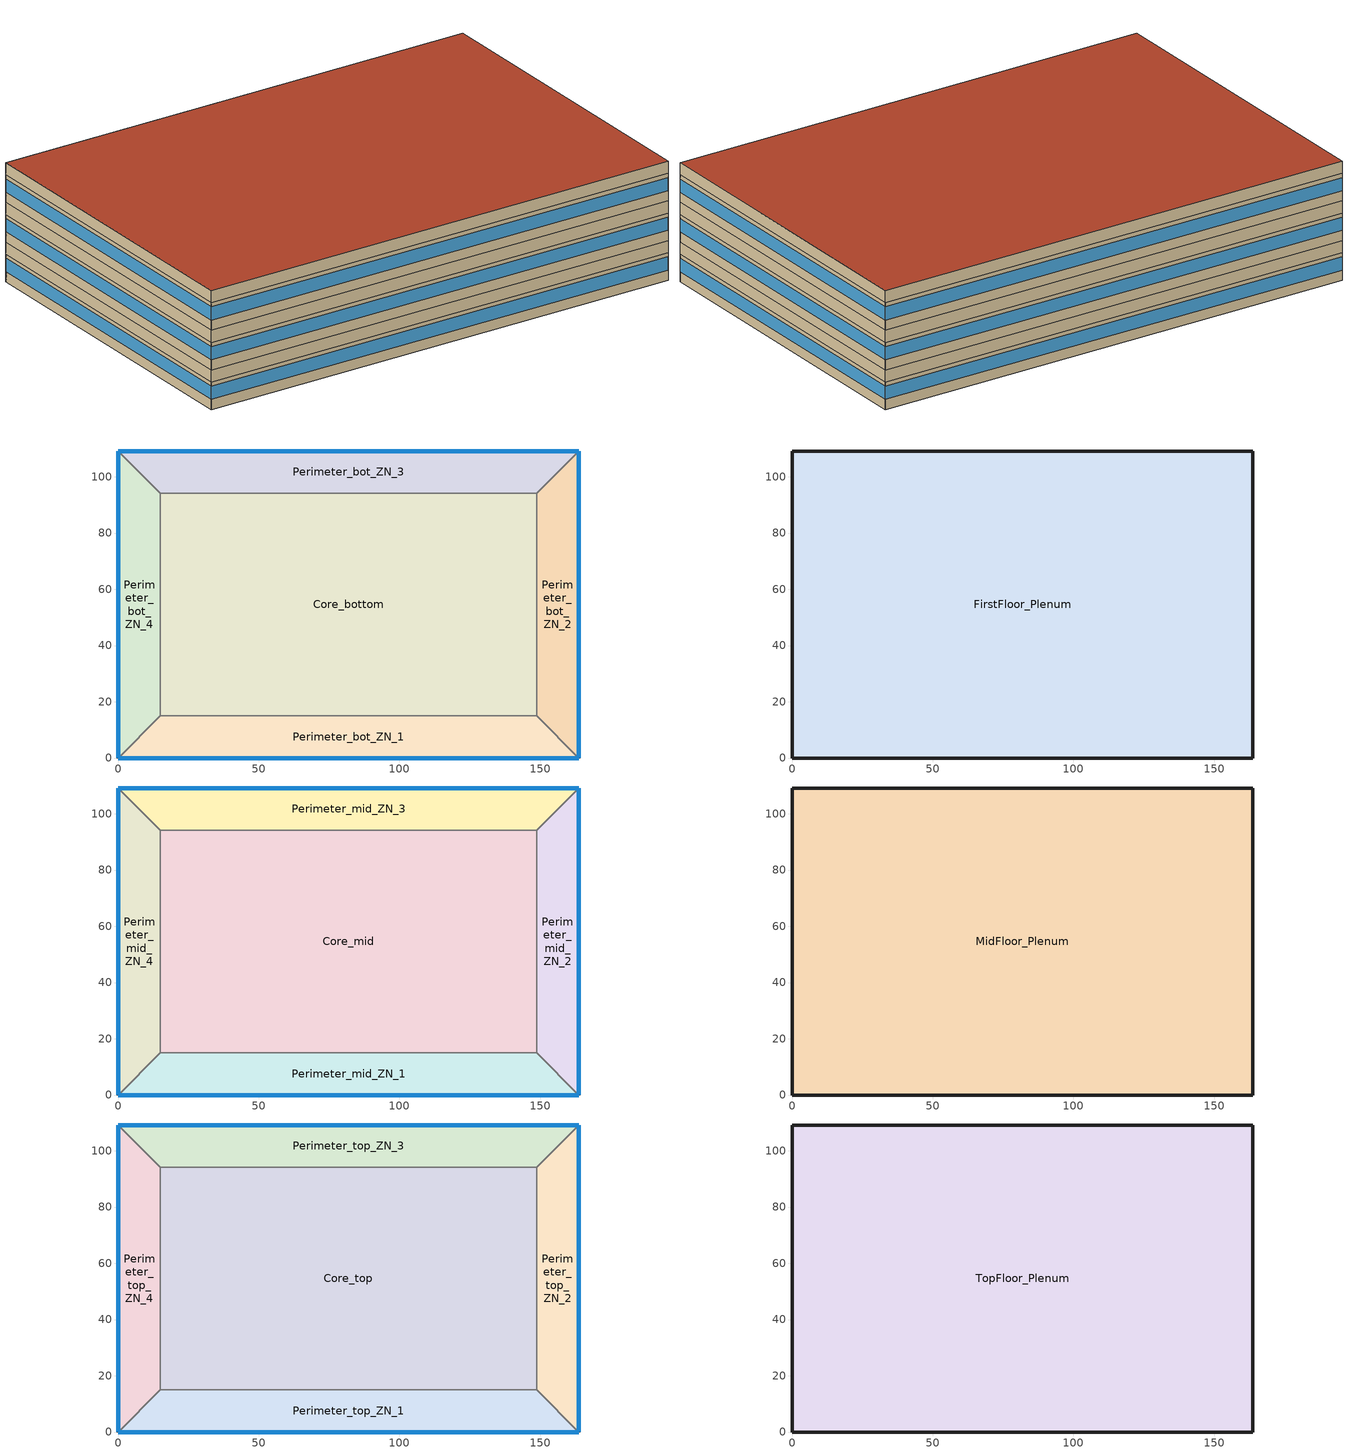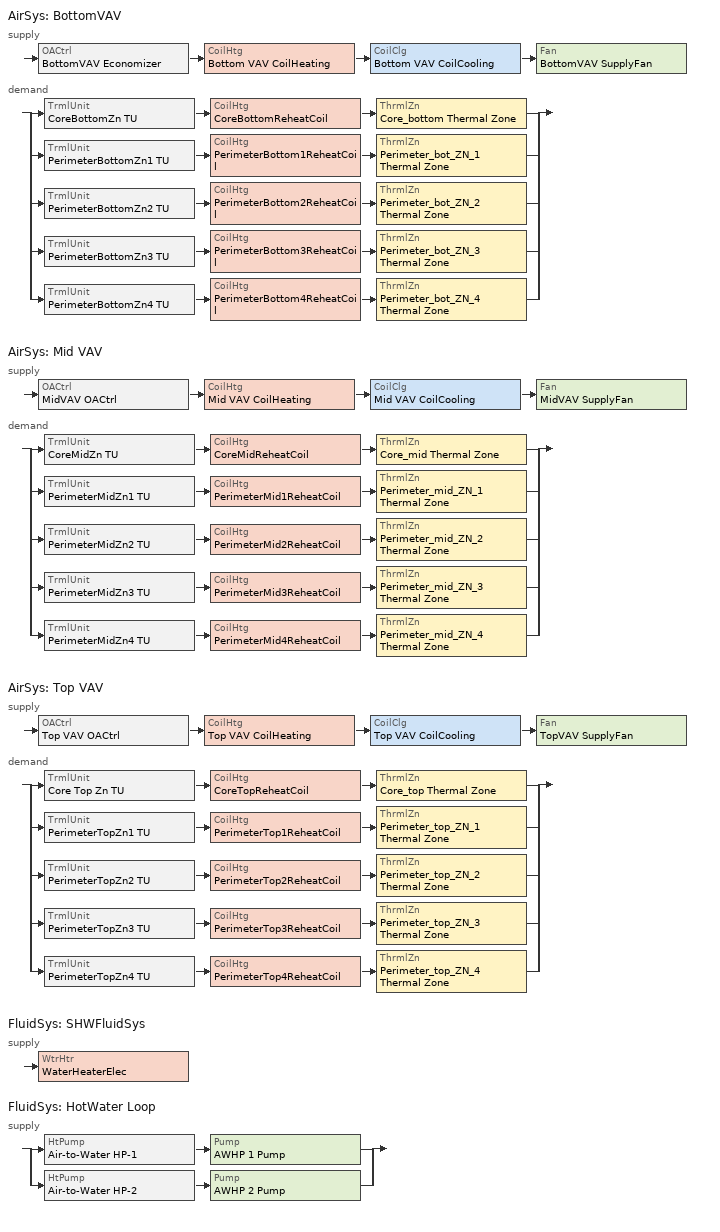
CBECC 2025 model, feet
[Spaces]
Core_bottom
 floor ground (Base_CZ12-SlabOnOrBelowGradeF073): 148.75,94.16 148.75,15 15,15 15,94.16 z0
 wall to Perimeter_bot_ZN_2 (NACM_Interior Wall): 148.75,15 148.75,94.16 z0:9
 wall to Perimeter_bot_ZN_3 (NACM_Interior Wall): 148.75,94.16 15,94.16 z0:9
 wall to Perimeter_bot_ZN_1 (NACM_Interior Wall): 15,15 148.75,15 z0:9
 wall to Perimeter_bot_ZN_4 (NACM_Interior Wall): 15,94.16 15,15 z0:9
Perimeter_bot_ZN_2
 floor ground (Base_CZ12-SlabOnOrBelowGradeF073): 163.75,109.17 163.75,0 148.75,15 148.75,94.16 z0
 wall outside (Base_CZ12-NonresMetalFrameWallU055): 163.75,0 163.75,109.17 z0:9
 wall to Perimeter_bot_ZN_1 (NACM_Interior Wall): 148.75,15 163.75,0 z0:9
 wall to Perimeter_bot_ZN_3 (NACM_Interior Wall): 163.75,109.17 148.75,94.16 z0:9
 window (Base_AllCZ_FixedWindowU34): 163.75,0.01 163.75,109.16 z3.35:7.64
Perimeter_bot_ZN_3
 floor ground (Base_CZ12-SlabOnOrBelowGradeF073): 163.75,109.17 148.75,94.16 15,94.16 0,109.17 z0
 wall outside (Base_CZ12-NonresMetalFrameWallU055): 163.75,109.17 0,109.17 z0:9
 wall to Perimeter_bot_ZN_4 (NACM_Interior Wall): 0,109.17 15,94.16 z0:9
 window (Base_AllCZ_FixedWindowU34): 163.75,109.17 0,109.17 z3.35:7.64
Perimeter_bot_ZN_1
 floor ground (Base_CZ12-SlabOnOrBelowGradeF073): 148.75,15 163.75,0 0,0 15,15 z0
 wall outside (Base_CZ12-NonresMetalFrameWallU055): 0,0 163.75,0 z0:9
 wall to Perimeter_bot_ZN_4 (NACM_Interior Wall): 15,15 0,0 z0:9
 window (Base_AllCZ_FixedWindowU34): 0,0 163.75,0 z3.35:7.64
Perimeter_bot_ZN_4
 floor ground (Base_CZ12-SlabOnOrBelowGradeF073): 0,109.17 15,94.16 15,15 0,0 z0
 wall outside (Base_CZ12-NonresMetalFrameWallU055): 0,109.17 0,0 z0:9
 window (Base_AllCZ_FixedWindowU34): 0,109.16 0,0.01 z3.35:7.64
FirstFloor_Plenum
 floor to Core_bottom (NACM_Drop Ceiling): 148.75,94.16 148.75,15 15,15 15,94.16 z9
 floor to Perimeter_bot_ZN_1 (NACM_Drop Ceiling): 148.75,15 163.75,0 0,0 15,15 z9
 floor to Perimeter_bot_ZN_2 (NACM_Drop Ceiling): 163.75,109.17 163.75,0 148.75,15 148.75,94.16 z9
 floor to Perimeter_bot_ZN_3 (NACM_Drop Ceiling): 163.75,109.17 148.75,94.16 15,94.16 0,109.17 z9
 floor to Perimeter_bot_ZN_4 (NACM_Drop Ceiling): 0,109.17 15,94.16 15,15 0,0 z9
 wall outside (Base_CZ12-NonresMetalFrameWallU055): 163.75,0 163.75,109.17 0,109.17 0,0 163.75,0 z9:13
Core_mid
 floor to FirstFloor_Plenum (NACM_Interior Floor): 148.75,94.16 148.75,15 15,15 15,94.16 z13
 wall to Perimeter_mid_ZN_2 (NACM_Interior Wall): 148.75,15 148.75,94.16 z13:22
 wall to Perimeter_mid_ZN_3 (NACM_Interior Wall): 148.75,94.16 15,94.16 z13:22
 wall to Perimeter_mid_ZN_1 (NACM_Interior Wall): 15,15 148.75,15 z13:22
 wall to Perimeter_mid_ZN_4 (NACM_Interior Wall): 15,94.16 15,15 z13:22
Perimeter_mid_ZN_2
 floor to FirstFloor_Plenum (NACM_Interior Floor): 163.75,109.17 163.75,0 148.75,15 148.75,94.16 z13
 wall outside (Base_CZ12-NonresMetalFrameWallU055): 163.75,0 163.75,109.17 z13:22
 wall to Perimeter_mid_ZN_1 (NACM_Interior Wall): 148.75,15 163.75,0 z13:22
 wall to Perimeter_mid_ZN_3 (NACM_Interior Wall): 163.75,109.17 148.75,94.16 z13:22
 window (Base_AllCZ_FixedWindowU34): 163.75,0.01 163.75,109.16 z16.35:20.64
Perimeter_mid_ZN_3
 floor to FirstFloor_Plenum (NACM_Interior Floor): 163.75,109.17 148.75,94.16 15,94.16 0,109.17 z13
 wall outside (Base_CZ12-NonresMetalFrameWallU055): 163.75,109.17 0,109.17 z13:22
 wall to Perimeter_mid_ZN_4 (NACM_Interior Wall): 0,109.17 15,94.16 z13:22
 window (Base_AllCZ_FixedWindowU34): 163.75,109.17 0,109.17 z16.35:20.64
Perimeter_mid_ZN_1
 floor to FirstFloor_Plenum (NACM_Interior Floor): 148.75,15 163.75,0 0,0 15,15 z13
 wall outside (Base_CZ12-NonresMetalFrameWallU055): 0,0 163.75,0 z13:22
 wall to Perimeter_mid_ZN_4 (NACM_Interior Wall): 15,15 0,0 z13:22
 window (Base_AllCZ_FixedWindowU34): 0,0 163.75,0 z16.35:20.64
Perimeter_mid_ZN_4
 floor to FirstFloor_Plenum (NACM_Interior Floor): 0,109.17 15,94.16 15,15 0,0 z13
 wall outside (Base_CZ12-NonresMetalFrameWallU055): 0,109.17 0,0 z13:22
 window (Base_AllCZ_FixedWindowU34): 0,109.16 0,0.01 z16.35:20.64
MidFloor_Plenum
 floor to Core_mid (NACM_Drop Ceiling): 148.75,94.16 148.75,15 15,15 15,94.16 z22
 floor to Perimeter_mid_ZN_1 (NACM_Drop Ceiling): 148.75,15 163.75,0 0,0 15,15 z22
 floor to Perimeter_mid_ZN_2 (NACM_Drop Ceiling): 163.75,109.17 163.75,0 148.75,15 148.75,94.16 z22
 floor to Perimeter_mid_ZN_3 (NACM_Drop Ceiling): 163.75,109.17 148.75,94.16 15,94.16 0,109.17 z22
 floor to Perimeter_mid_ZN_4 (NACM_Drop Ceiling): 0,109.17 15,94.16 15,15 0,0 z22
 wall outside (Base_CZ12-NonresMetalFrameWallU055): 163.75,0 163.75,109.17 0,109.17 0,0 163.75,0 z22:26
Core_top
 floor to MidFloor_Plenum (NACM_Interior Floor): 148.75,94.16 148.75,15 15,15 15,94.16 z26
 wall to Perimeter_top_ZN_2 (NACM_Interior Wall): 148.75,15 148.75,94.16 z26:35
 wall to Perimeter_top_ZN_3 (NACM_Interior Wall): 148.75,94.16 15,94.16 z26:35
 wall to Perimeter_top_ZN_1 (NACM_Interior Wall): 15,15 148.75,15 z26:35
 wall to Perimeter_top_ZN_4 (NACM_Interior Wall): 15,94.16 15,15 z26:35
Perimeter_top_ZN_2
 floor to MidFloor_Plenum (NACM_Interior Floor): 163.75,109.17 163.75,0 148.75,15 148.75,94.16 z26
 wall outside (Base_CZ12-NonresMetalFrameWallU055): 163.75,0 163.75,109.17 z26:35
 wall to Perimeter_top_ZN_1 (NACM_Interior Wall): 148.75,15 163.75,0 z26:35
 wall to Perimeter_top_ZN_3 (NACM_Interior Wall): 163.75,109.17 148.75,94.16 z26:35
 window (Base_AllCZ_FixedWindowU34): 163.75,0.01 163.75,109.16 z29.35:33.64
Perimeter_top_ZN_3
 floor to MidFloor_Plenum (NACM_Interior Floor): 163.75,109.17 148.75,94.16 15,94.16 0,109.17 z26
 wall outside (Base_CZ12-NonresMetalFrameWallU055): 163.75,109.17 0,109.17 z26:35
 wall to Perimeter_top_ZN_4 (NACM_Interior Wall): 0,109.17 15,94.16 z26:35
 window (Base_AllCZ_FixedWindowU34): 163.75,109.17 0,109.17 z29.35:33.64
Perimeter_top_ZN_1
 floor to MidFloor_Plenum (NACM_Interior Floor): 148.75,15 163.75,0 0,0 15,15 z26
 wall outside (Base_CZ12-NonresMetalFrameWallU055): 0,0 163.75,0 z26:35
 wall to Perimeter_top_ZN_4 (NACM_Interior Wall): 15,15 0,0 z26:35
 window (Base_AllCZ_FixedWindowU34): 0,0 163.75,0 z29.35:33.64
Perimeter_top_ZN_4
 floor to MidFloor_Plenum (NACM_Interior Floor): 0,109.17 15,94.16 15,15 0,0 z26
 wall outside (Base_CZ12-NonresMetalFrameWallU055): 0,109.17 0,0 z26:35
 window (Base_AllCZ_FixedWindowU34): 0,109.16 0,0.01 z29.35:33.64
TopFloor_Plenum
 floor to Core_top (NACM_Drop Ceiling): 148.75,94.16 148.75,15 15,15 15,94.16 z35
 floor to Perimeter_top_ZN_1 (NACM_Drop Ceiling): 148.75,15 163.75,0 0,0 15,15 z35
 floor to Perimeter_top_ZN_2 (NACM_Drop Ceiling): 163.75,109.17 163.75,0 148.75,15 148.75,94.16 z35
 floor to Perimeter_top_ZN_3 (NACM_Drop Ceiling): 163.75,109.17 148.75,94.16 15,94.16 0,109.17 z35
 floor to Perimeter_top_ZN_4 (NACM_Drop Ceiling): 0,109.17 15,94.16 15,15 0,0 z35
 wall outside (Base_CZ12-NonresMetalFrameWallU055): 163.75,0 163.75,109.17 0,109.17 0,0 163.75,0 z35:39
 roof outside (Base_CZ12-FlatNonresWoodFramingAndOtherRoofU034): 163.75,0 163.75,109.17 0,109.17 0,0 z39
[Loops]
AirSys 'BottomVAV'
 supply: OACtrl 'BottomVAV Economizer' > CoilHtg 'Bottom VAV CoilHeating' > CoilClg 'Bottom VAV CoilCooling' > Fan 'BottomVAV SupplyFan'
 demand: split
  | TrmlUnit 'CoreBottomZn TU' > CoilHtg 'CoreBottomReheatCoil' > ThrmlZn 'Core_bottom Thermal Zone'
  | TrmlUnit 'PerimeterBottomZn1 TU' > CoilHtg 'PerimeterBottom1ReheatCoil' > ThrmlZn 'Perimeter_bot_ZN_1 Thermal Zone'
  | TrmlUnit 'PerimeterBottomZn2 TU' > CoilHtg 'PerimeterBottom2ReheatCoil' > ThrmlZn 'Perimeter_bot_ZN_2 Thermal Zone'
  | TrmlUnit 'PerimeterBottomZn3 TU' > CoilHtg 'PerimeterBottom3ReheatCoil' > ThrmlZn 'Perimeter_bot_ZN_3 Thermal Zone'
  | TrmlUnit 'PerimeterBottomZn4 TU' > CoilHtg 'PerimeterBottom4ReheatCoil' > ThrmlZn 'Perimeter_bot_ZN_4 Thermal Zone'
AirSys 'Mid VAV'
 supply: OACtrl 'MidVAV OACtrl' > CoilHtg 'Mid VAV CoilHeating' > CoilClg 'Mid VAV CoilCooling' > Fan 'MidVAV SupplyFan'
 demand: split
  | TrmlUnit 'CoreMidZn TU' > CoilHtg 'CoreMidReheatCoil' > ThrmlZn 'Core_mid Thermal Zone'
  | TrmlUnit 'PerimeterMidZn1 TU' > CoilHtg 'PerimeterMid1ReheatCoil' > ThrmlZn 'Perimeter_mid_ZN_1 Thermal Zone'
  | TrmlUnit 'PerimeterMidZn2 TU' > CoilHtg 'PerimeterMid2ReheatCoil' > ThrmlZn 'Perimeter_mid_ZN_2 Thermal Zone'
  | TrmlUnit 'PerimeterMidZn3 TU' > CoilHtg 'PerimeterMid3ReheatCoil' > ThrmlZn 'Perimeter_mid_ZN_3 Thermal Zone'
  | TrmlUnit 'PerimeterMidZn4 TU' > CoilHtg 'PerimeterMid4ReheatCoil' > ThrmlZn 'Perimeter_mid_ZN_4 Thermal Zone'
AirSys 'Top VAV'
 supply: OACtrl 'Top VAV OACtrl' > CoilHtg 'Top VAV CoilHeating' > CoilClg 'Top VAV CoilCooling' > Fan 'TopVAV SupplyFan'
 demand: split
  | TrmlUnit 'Core Top Zn TU' > CoilHtg 'CoreTopReheatCoil' > ThrmlZn 'Core_top Thermal Zone'
  | TrmlUnit 'PerimeterTopZn1 TU' > CoilHtg 'PerimeterTop1ReheatCoil' > ThrmlZn 'Perimeter_top_ZN_1 Thermal Zone'
  | TrmlUnit 'PerimeterTopZn2 TU' > CoilHtg 'PerimeterTop2ReheatCoil' > ThrmlZn 'Perimeter_top_ZN_2 Thermal Zone'
  | TrmlUnit 'PerimeterTopZn3 TU' > CoilHtg 'PerimeterTop3ReheatCoil' > ThrmlZn 'Perimeter_top_ZN_3 Thermal Zone'
  | TrmlUnit 'PerimeterTopZn4 TU' > CoilHtg 'PerimeterTop4ReheatCoil' > ThrmlZn 'Perimeter_top_ZN_4 Thermal Zone'
FluidSys 'SHWFluidSys'
 supply: WtrHtr 'WaterHeaterElec'
FluidSys 'HotWater Loop'
 supply: split
  | HtPump 'Air-to-Water HP-1' > Pump 'AWHP 1 Pump'
  | HtPump 'Air-to-Water HP-2' > Pump 'AWHP 2 Pump'
[Proj]
030012-OffMed-CECStd19: CliZn=ClimateZone12; ZipCode=95814; WeatherStation=SACRAMENTO EXECUTIVE; HVACAutoSizing=0; IsStdModel=0; AnalysisType=Title24Compliance; AirBarrier=Air barrier - not verified; DefaultOptionObj=Entire Model; DefaultOptionDone=Entire Model; DebugScreen=0
[Bldg]
OfficeMedium: TotStoryCnt=3; AboveGrdStoryCnt=3
[ConsAssm]
Base_CZ12-SlabOnOrBelowGradeF073: CompatibleSurfType=UndergroundFloor; SlabType=UnheatedSlabOnGrade; MatRef[1]=Concrete - 140 lb/ft3 - 6 in.
Base_CZ12-NonresMetalFrameWallU055: CompatibleSurfType=ExteriorWall; MatRef[1]=Stucco - 7/8 in.; MatRef[2]=Compliance Insulation R14.60; MatRef[3]=Compliance Insulation R1.41; MatRef[4]=Compliance Insulation R0.02; MatRef[5]=Compliance Insulation R0.02; MatRef[6]=Air - Metal Wall Framing - 16 or 24 in. OC; MatRef[7]=Gypsum Board - 1/2 in.
NACM_Interior Wall: CompatibleSurfType=InteriorWall; MatRef[1]=Gypsum Board - 5/8 in.; MatRef[2]=Air - Metal Wall Framing - 16 or 24 in. OC; MatRef[3]=Gypsum Board - 5/8 in.
Base_CZ12-FlatNonresWoodFramingAndOtherRoofU034: CompatibleSurfType=Roof; MatRef[1]=Metal Standing Seam - 1/16 in.; MatRef[2]=Compliance Insulation R28.63; CRRCInitialRefl=0.63; CRRCAgedRefl=0.63; CRRCInitialEmit=0.75; CRRCAgedEmit=0.75; CRRCProdID=XXXX-XXXX
NACM_Drop Ceiling: CompatibleSurfType=InteriorFloor; MatRef[1]=Acoustic Tile - 3/4 in.
NACM_Interior Floor: CompatibleSurfType=InteriorFloor; MatRef[1]=Metal Deck - 1/16 in.; MatRef[2]=Concrete - 140 lb/ft3 - 4 in.; MatRef[3]=Carpet - 3/4 in.
[Mat]
Name | CodeCat | CodeItem
Concrete - 140 lb/ft3 - 6 in. | Concrete | Concrete - 140 lb/ft3 - 6 in.
Stucco - 7/8 in. | Plastering Materials | Stucco - 7/8 in.
Air - Metal Wall Framing - 16 or 24 in. OC | Air | Air - Metal Wall Framing - 16 or 24 in. OC
Gypsum Board - 1/2 in. | Bldg Board and Siding | Gypsum Board - 1/2 in.
Gypsum Board - 5/8 in. | Bldg Board and Siding | Gypsum Board - 5/8 in.
Metal Standing Seam - 1/16 in. | Roofing | Metal Standing Seam - 1/16 in.
Compliance Insulation R28.63 | Insulation Board | Compliance Insulation R28.63
Acoustic Tile - 3/4 in. | Finish Materials | Acoustic Tile - 3/4 in.
Metal Deck - 1/16 in. | Bldg Board and Siding | Metal Deck - 1/16 in.
Concrete - 140 lb/ft3 - 4 in. | Concrete | Concrete - 140 lb/ft3 - 4 in.
Carpet - 3/4 in. | Finish Materials | Carpet - 3/4 in.
Compliance Insulation R14.60 | Insulation Board | Compliance Insulation R14.60
Compliance Insulation R1.41 | Insulation Board | Compliance Insulation R1.41
Compliance Insulation R0.02 | Insulation Board | Compliance Insulation R0.02
[FenCons]
Base_AllCZ_FixedWindowU34: FenType=VerticalFenestration; FenProdType=FixedWindow; AssmContext=Manufactured; CertificationMthd=NFRCRated; SHGC=0.22; UFactor=0.34; VT=0.42
[Story]
BottomFlr; MidFlr; TopFloor
[Spc]
Name | Story | CondgType | ThrmlZnRef | Vol | SpcFuncDefaultsRef | ElevCnt | ElevLostFrac | EscalCnt | EscalLostFrac | SHWFluidSegRef | SecSide100PctControlled
Core_bottom | BottomFlr | DirectlyConditioned | Core_bottom Thermal Zone | 95280.3 | Office Mod Defaults | 1 | 1 | 1 | 1 | SHWSupply
Perimeter_bot_ZN_1 | BottomFlr | DirectlyConditioned | Perimeter_bot_ZN_1 Thermal Zone | 20085.9 | Office Mod Defaults |  |  |  |  | SHWSupply | 1
Perimeter_bot_ZN_2 | BottomFlr |  | Perimeter_bot_ZN_2 Thermal Zone | 12716.1 | Office Mod Defaults |  |  |  |  | SHWSupply | 1
Perimeter_bot_ZN_3 | BottomFlr |  | Perimeter_bot_ZN_3 Thermal Zone | 20085.9 | Office Mod Defaults |  |  |  |  | SHWSupply | 1
Perimeter_bot_ZN_4 | BottomFlr |  | Perimeter_bot_ZN_4 Thermal Zone | 12715.2 | Office Mod Defaults |  |  |  |  | SHWSupply | 1
FirstFloor_Plenum | BottomFlr | Plenum | FirstFloor_Plenum Thermal Zone | 71503.7
Core_mid | MidFlr |  | Core_mid Thermal Zone | 95280.3 | Office Mod Defaults |  |  |  |  | SHWSupply
Perimeter_mid_ZN_1 | MidFlr |  | Perimeter_mid_ZN_1 Thermal Zone | 20085.9 | Office Mod Defaults |  |  |  |  | SHWSupply | 1
Perimeter_mid_ZN_2 | MidFlr |  | Perimeter_mid_ZN_2 Thermal Zone | 12716.1 | Office Mod Defaults |  |  |  |  | SHWSupply | 1
Perimeter_mid_ZN_3 | MidFlr |  | Perimeter_mid_ZN_3 Thermal Zone | 20085.9 | Office Mod Defaults |  |  |  |  | SHWSupply | 1
Perimeter_mid_ZN_4 | MidFlr |  | Perimeter_mid_ZN_4 Thermal Zone | 12715.2 | Office Mod Defaults |  |  |  |  | SHWSupply | 1
MidFloor_Plenum | MidFlr | Plenum | MidFloor_Plenum Thermal Zone | 71503.7
Core_top | TopFloor |  | Core_top Thermal Zone | 95280.3 | Office Mod Defaults |  |  |  |  | SHWSupply | 1
Perimeter_top_ZN_1 | TopFloor |  | Perimeter_top_ZN_1 Thermal Zone | 20085.9 | Office Mod Defaults |  |  |  |  | SHWSupply | 1
Perimeter_top_ZN_2 | TopFloor |  | Perimeter_top_ZN_2 Thermal Zone | 12716.1 | Office Mod Defaults |  |  |  |  | SHWSupply | 1
Perimeter_top_ZN_3 | TopFloor |  | Perimeter_top_ZN_3 Thermal Zone | 20085.9 | Office Mod Defaults |  |  |  |  | SHWSupply | 1
Perimeter_top_ZN_4 | TopFloor |  | Perimeter_top_ZN_4 Thermal Zone | 12715.2 | Office Mod Defaults |  |  |  |  | SHWSupply | 1
TopFloor_Plenum | TopFloor | Plenum | TopFloor_Plenum Thermal Zone | 71503.7
[ThrmlZn]
Name | Type | PriAirCondgSysRef[1]
Core_bottom Thermal Zone; Perimeter_bot_ZN_1 Thermal Zone; Perimeter_bot_ZN_2 Thermal Zone; Perimeter_bot_ZN_3 Thermal Zone; Perimeter_bot_ZN_4 Thermal Zone | Conditioned | BottomVAV
FirstFloor_Plenum Thermal Zone; MidFloor_Plenum Thermal Zone; TopFloor_Plenum Thermal Zone | Plenum
Core_mid Thermal Zone |  | Mid VAV
Perimeter_mid_ZN_1 Thermal Zone; Perimeter_mid_ZN_2 Thermal Zone; Perimeter_mid_ZN_3 Thermal Zone; Perimeter_mid_ZN_4 Thermal Zone | Conditioned | Mid VAV
Core_top Thermal Zone; Perimeter_top_ZN_1 Thermal Zone; Perimeter_top_ZN_2 Thermal Zone; Perimeter_top_ZN_3 Thermal Zone; Perimeter_top_ZN_4 Thermal Zone | Conditioned | Top VAV
[AirSys] Type=PVAV; CtrlSysType=DDCToZone; ReheatCtrlMthd=DualMaximum; OptStart=1; ClgCtrl=WarmestReset; ClRstSupHi=60; ClRstSupLow=55
BottomVAV; Mid VAV; Top VAV
[AirSeg]
Name | Sys | Type
Bottom VAV AirSegment Supply | BottomVAV | Supply
Bottom VAV ReturnAirSegment | BottomVAV
Mid VAV AirSegment Supply | Mid VAV | Supply
MidVAV RetAirSeg | Mid VAV
Top VAV AirSegment Supply | Top VAV | Supply
TopVAV RetAirSeg | Top VAV
[CoilHtg] Type=HotWater; FluidSegInRef=HW Primary Supply; FluidSegOutRef=HW Primary Return
Name | Sys | CapTotGrossRtd
Bottom VAV CoilHeating | BottomVAV | 50638.4
CoreBottomReheatCoil | BottomVAV | 46876.8
PerimeterBottom1ReheatCoil; PerimeterBottom3ReheatCoil | BottomVAV | 35585.2
PerimeterBottom2ReheatCoil | BottomVAV | 23835.9
PerimeterBottom4ReheatCoil | BottomVAV | 23873.9
Mid VAV CoilHeating | Mid VAV | 49316
CoreMidReheatCoil | Mid VAV | 63541
PerimeterMid1ReheatCoil; PerimeterMid3ReheatCoil | Mid VAV | 39260.9
PerimeterMid2ReheatCoil | Mid VAV | 25808.8
PerimeterMid4ReheatCoil | Mid VAV | 25829
Top VAV CoilHeating | Top VAV | 46406.1
CoreTopReheatCoil | Top VAV | 134073
PerimeterTop1ReheatCoil | Top VAV | 49634.4
PerimeterTop2ReheatCoil | Top VAV | 32598.4
PerimeterTop3ReheatCoil | Top VAV | 49634.5
PerimeterTop4ReheatCoil | Top VAV | 32624.4
[CoilClg] Type=DirectExpansion; FuelSrc=Electric; NumClgStages=2; CndsrType=Air
Name | Sys | CapTotNetRtd
Bottom VAV CoilCooling | BottomVAV | 512466
Mid VAV CoilCooling | Mid VAV | 519099
Top VAV CoilCooling | Top VAV | 527853
[Fan] CtrlMthd=VariableSpeedDrive; MtrHP=20; MtrEff=0.93
Name | Sys | FlowCap | FlowMin | MtrBHP
BottomVAV SupplyFan | BottomVAV | 14470.1 | 2884.85 | 18.8111
MidVAV SupplyFan | Mid VAV | 14730.4 | 3084.83 | 19.1496
TopVAV SupplyFan | Top VAV | 15296.7 | 3149.98 | 19.8857
[TrmlUnit] Type=VAVReheatBox
Name | Sys | ZnServedRef | PriAirSegRef | PriAirFlowMax | PriAirFlowMin
CoreBottomZn TU | BottomVAV | Core_bottom Thermal Zone | Bottom VAV AirSegment Supply | 7799.35 | 1588.01
PerimeterBottomZn1 TU | BottomVAV | Perimeter_bot_ZN_1 Thermal Zone | Bottom VAV AirSegment Supply | 2064.93 | 412.986
PerimeterBottomZn2 TU | BottomVAV | Perimeter_bot_ZN_2 Thermal Zone | Bottom VAV AirSegment Supply | 1327.68 | 265.535
PerimeterBottomZn3 TU | BottomVAV | Perimeter_bot_ZN_3 Thermal Zone | Bottom VAV AirSegment Supply | 1439.43 | 334.765
PerimeterBottomZn4 TU | BottomVAV | Perimeter_bot_ZN_4 Thermal Zone | Bottom VAV AirSegment Supply | 1417.81 | 283.563
CoreMidZn TU | Mid VAV | Core_mid Thermal Zone | Mid VAV AirSegment Supply | 7888.45 | 1588.01
PerimeterMidZn1 TU | Mid VAV | Perimeter_mid_ZN_1 Thermal Zone | Mid VAV AirSegment Supply | 2513.25 | 502.65
PerimeterMidZn2 TU | Mid VAV | Perimeter_mid_ZN_2 Thermal Zone | Mid VAV AirSegment Supply | 1578.13 | 315.626
PerimeterMidZn3 TU | Mid VAV | Perimeter_mid_ZN_3 Thermal Zone | Mid VAV AirSegment Supply | 1519.87 | 334.765
PerimeterMidZn4 TU | Mid VAV | Perimeter_mid_ZN_4 Thermal Zone | Mid VAV AirSegment Supply | 1718.9 | 343.78
Core Top Zn TU | Top VAV | Core_top Thermal Zone | Top VAV AirSegment Supply | 8104.92 | 1620.98
PerimeterTopZn1 TU | Top VAV | Perimeter_top_ZN_1 Thermal Zone | Top VAV AirSegment Supply | 2581.78 | 516.355
PerimeterTopZn2 TU | Top VAV | Perimeter_top_ZN_2 Thermal Zone | Top VAV AirSegment Supply | 1577.19 | 315.437
PerimeterTopZn3 TU | Top VAV | Perimeter_top_ZN_3 Thermal Zone | Top VAV AirSegment Supply | 1630.3 | 334.765
PerimeterTopZn4 TU | Top VAV | Perimeter_top_ZN_4 Thermal Zone | Top VAV AirSegment Supply | 1812.21 | 362.442
[OACtrl] EconoCtrlMthd=DifferentialDryBulb; EconoIntegration=Integrated
Name | Sys | AirSegSupRef | AirSegRetRef
BottomVAV Economizer | BottomVAV | Bottom VAV AirSegment Supply | Bottom VAV ReturnAirSegment
MidVAV OACtrl | Mid VAV | Mid VAV AirSegment Supply | MidVAV RetAirSeg
Top VAV OACtrl | Top VAV | Top VAV AirSegment Supply | TopVAV RetAirSeg
[FluidSys]
Name | Type | DsgnSupWtrTemp | DsgnSupWtrDelT | CtrlType | RstSupHi | RstSupLow | RstOutdrHi | RstOutdrLow
SHWFluidSys | ServiceHotWater
HotWater Loop | HotWater | 135 | 10 | DDC | 180 | 130 | 20 | 50
[FluidSeg]
Name | Sys | Type | Src
SHWSupply | SHWFluidSys | PrimarySupply
SHWMakeup | SHWFluidSys | MakeupFluid | MunicipalWater
HW Primary Supply | HotWater Loop | PrimarySupply
HW Primary Return | HotWater Loop | PrimaryReturn
[WtrHtr]
WaterHeaterElec: Sys=SHWFluidSys; FluidSegOutRef=SHWSupply; FluidSegMakeupRef=SHWMakeup; UEF=0.9362; FuelSrc=Electricity; IsUEFRtd=1
[HtPump] Sys=HotWater Loop; HtgFluidSegInRef=HW Primary Return; HtgFluidSegOutRef=HW Primary Supply; HtgCapRtd=411615; HtgCprsrLockoutTemp=0
Air-to-Water HP-1; Air-to-Water HP-2
[Pump] Sys=HotWater Loop
AWHP 1 Pump; AWHP 2 Pump
[PVArray]
T24 PVArray: DCSysSize=167.855
[Batt]
T24 Batt: MaxCap=296.838; Ctrl=Time of Use; MaxChrgPwr=70.4991; MaxDschrgPwr=70.4991
[SpcFuncDefaults]
Office Mod Defaults: SpcFunc=Office Area (>250 square feet)
